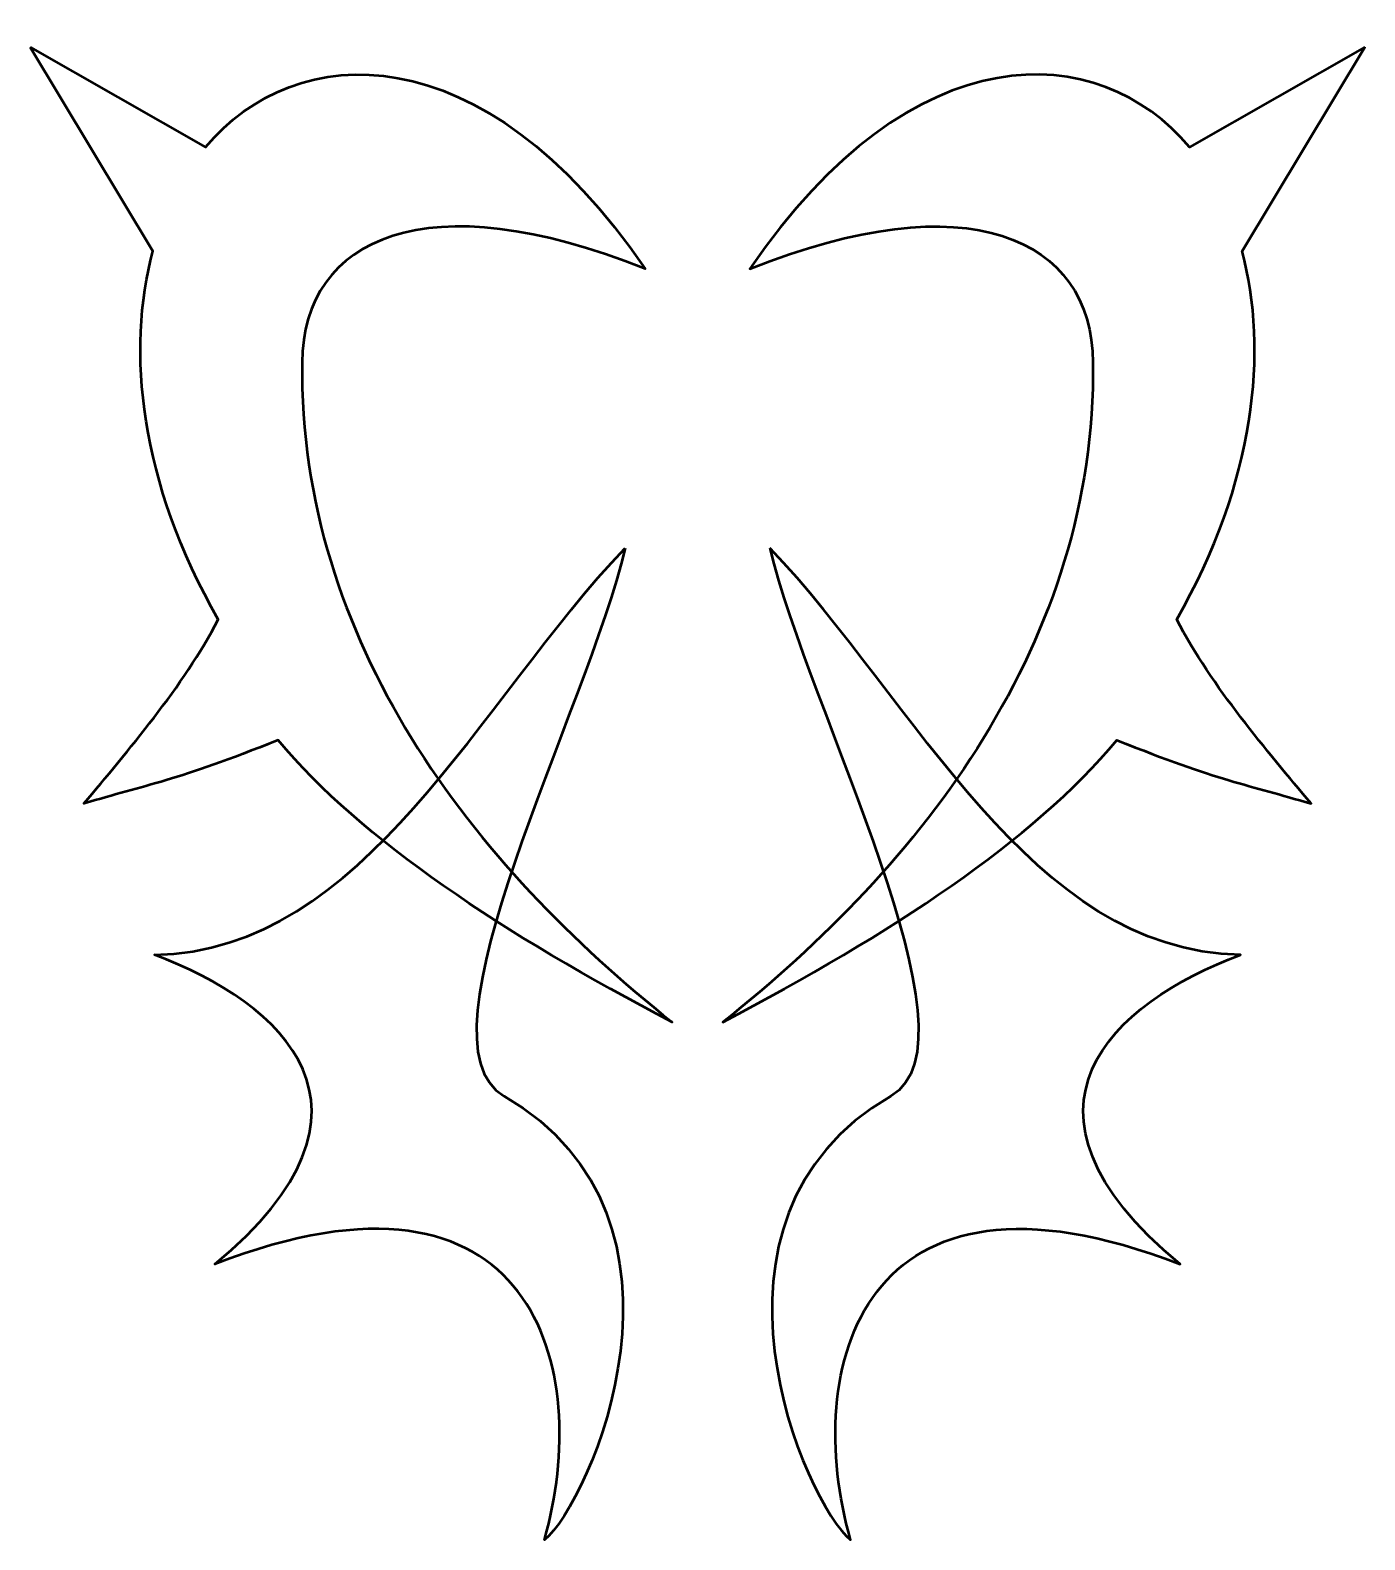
# Model space of a CAD drawing. Header units: centimetres. Extents: x -5 to 5, y -5.6 to 5.7.
import ezdxf

# ---------------------------------------------------------------- set-up
doc = ezdxf.new("R2010")
doc.units = ezdxf.units.CM
doc.header["$MEASUREMENT"] = 0
doc.layers.add('Layer 1', color=7, linetype='Continuous')

msp = doc.modelspace()

# ---------------------------------------------------------------- linework, layer by layer
at = {"layer": 'Layer 1', "lineweight": 53}
for points, knots in [([(-4.99989, 5.59124), (-4.99989, 5.59124), (-4.08042, 4.06398), (-4.08042, 4.06398), (-4.08042, 4.06398), (-4.28236, 3.31976), (-4.17758, 2.33136), (-3.59063, 1.30334), (-3.59063, 1.30334), (-3.85376, 0.79943), (-4.2741, 0.31283), (-4.59693, -0.07475), (-4.59693, -0.07475), (-4.13119, 0.06372), (-3.90192, 0.09584), (-3.14288, 0.40029), (-3.14288, 0.40029), (-2.5123, -0.35448), (-1.44884, -1.05233), (-0.18882, -1.71332), (-0.18882, -1.71332), (-1.6791, -0.53347), (-2.98467, 1.13682), (-2.96281, 3.22911), (-2.96281, 3.22911), (-2.95298, 4.17051), (-2.01975, 4.58582), (-0.39098, 3.93053), (-0.39098, 3.93053), (-1.61445, 5.71965), (-3.01076, 5.65274), (-3.68636, 4.84319), (-3.68636, 4.84319), (-3.68636, 4.84319), (-4.99989, 5.59124), (-4.99989, 5.59124)], [0, 0, 0, 0, 0.1, 0.1, 0.1, 0.1, 0.2, 0.2, 0.2, 0.2, 0.3, 0.3, 0.3, 0.3, 0.4, 0.4, 0.4, 0.4, 0.5, 0.5, 0.5, 0.5, 0.6, 0.6, 0.6, 0.6, 0.7, 0.7, 0.7, 0.7, 0.8, 0.8, 0.8, 0.8, 1, 1, 1, 1]), ([(4.99989, 5.59124), (4.99989, 5.59124), (4.08042, 4.06398), (4.08042, 4.06398), (4.08042, 4.06398), (4.28236, 3.31976), (4.17758, 2.33136), (3.59063, 1.30334), (3.59063, 1.30334), (3.85376, 0.79943), (4.2741, 0.31283), (4.59693, -0.07475), (4.59693, -0.07475), (4.13119, 0.06372), (3.90192, 0.09584), (3.14288, 0.40029), (3.14288, 0.40029), (2.5123, -0.35448), (1.44884, -1.05233), (0.18882, -1.71332), (0.18882, -1.71332), (1.6791, -0.53347), (2.98467, 1.13682), (2.96281, 3.22911), (2.96281, 3.22911), (2.95298, 4.17051), (2.01975, 4.58582), (0.39098, 3.93053), (0.39098, 3.93053), (1.61445, 5.71965), (3.01076, 5.65274), (3.68636, 4.84319), (3.68636, 4.84319), (3.68636, 4.84319), (4.99989, 5.59123), (4.99989, 5.59123), (4.99989, 5.59123), (4.99989, 5.59123), (4.99989, 5.59124), (4.99989, 5.59124)], [0, 0, 0, 0, 0.09090909, 0.09090909, 0.09090909, 0.09090909, 0.18181818, 0.18181818, 0.18181818, 0.18181818, 0.27272727, 0.27272727, 0.27272727, 0.27272727, 0.36363636, 0.36363636, 0.36363636, 0.36363636, 0.45454545, 0.45454545, 0.45454545, 0.45454545, 0.54545455, 0.54545455, 0.54545455, 0.54545455, 0.63636364, 0.63636364, 0.63636364, 0.63636364, 0.72727273, 0.72727273, 0.72727273, 0.72727273, 0.81818182, 0.81818182, 0.81818182, 0.81818182, 1, 1, 1, 1]), ([(-0.54242, 1.8392), (-1.64073, 0.68877), (-2.48708, -1.18187), (-4.06873, -1.20854), (-4.06873, -1.20854), (-3.1089, -1.56271), (-2.21621, -2.36729), (-3.61535, -3.52583), (-3.61535, -3.52583), (-1.22073, -2.59761), (-0.78048, -4.31165), (-1.14693, -5.59124), (-1.14693, -5.59124), (-0.81663, -5.33403), (0.1414, -3.18867), (-1.44919, -2.26643), (-1.44919, -2.26643), (-2.16065, -1.85392), (-0.8274, 0.62407), (-0.54242, 1.8392)], [0, 0, 0, 0, 0.16666667, 0.16666667, 0.16666667, 0.16666667, 0.33333333, 0.33333333, 0.33333333, 0.33333333, 0.5, 0.5, 0.5, 0.5, 0.66666667, 0.66666667, 0.66666667, 0.66666667, 1, 1, 1, 1]), ([(0.54242, 1.8392), (1.64073, 0.68877), (2.48708, -1.18187), (4.06873, -1.20854), (4.06873, -1.20854), (3.1089, -1.56271), (2.21621, -2.36729), (3.61535, -3.52583), (3.61535, -3.52583), (1.22073, -2.59761), (0.78048, -4.31165), (1.14693, -5.59124), (1.14693, -5.59124), (0.81663, -5.33403), (-0.1414, -3.18867), (1.44919, -2.26643), (1.44919, -2.26643), (2.16065, -1.85392), (0.8274, 0.62407), (0.54242, 1.8392)], [0, 0, 0, 0, 0.16666667, 0.16666667, 0.16666667, 0.16666667, 0.33333333, 0.33333333, 0.33333333, 0.33333333, 0.5, 0.5, 0.5, 0.5, 0.66666667, 0.66666667, 0.66666667, 0.66666667, 1, 1, 1, 1])]:
    msp.add_open_spline(points, degree=3, knots=knots, dxfattribs=at)

doc.saveas('drawing.dxf')
